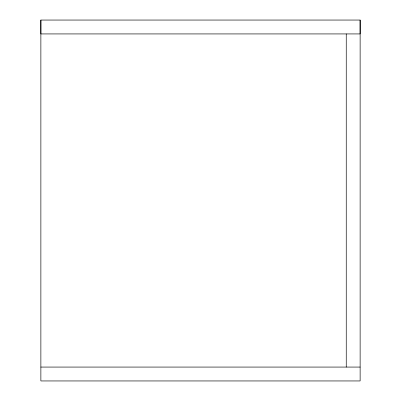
<?xml version="1.0" encoding="UTF-8"?>
<svg xmlns="http://www.w3.org/2000/svg" width="401" height="401" viewBox="0 0 401 401"><rect width="100%" height="100%" fill="white"/><g stroke="black" fill="none" stroke-linecap="round" stroke-linejoin="round"><path stroke-width="0.6" d="M40.872 20.05L40.872 33.93L360.128 33.93L360.128 20.05L40.872 20.05L40.872 380.95L360.128 380.95L360.128 20.05M40.872 367.07L360.128 367.07M346.248 33.93L346.248 367.07"/></g></svg>
